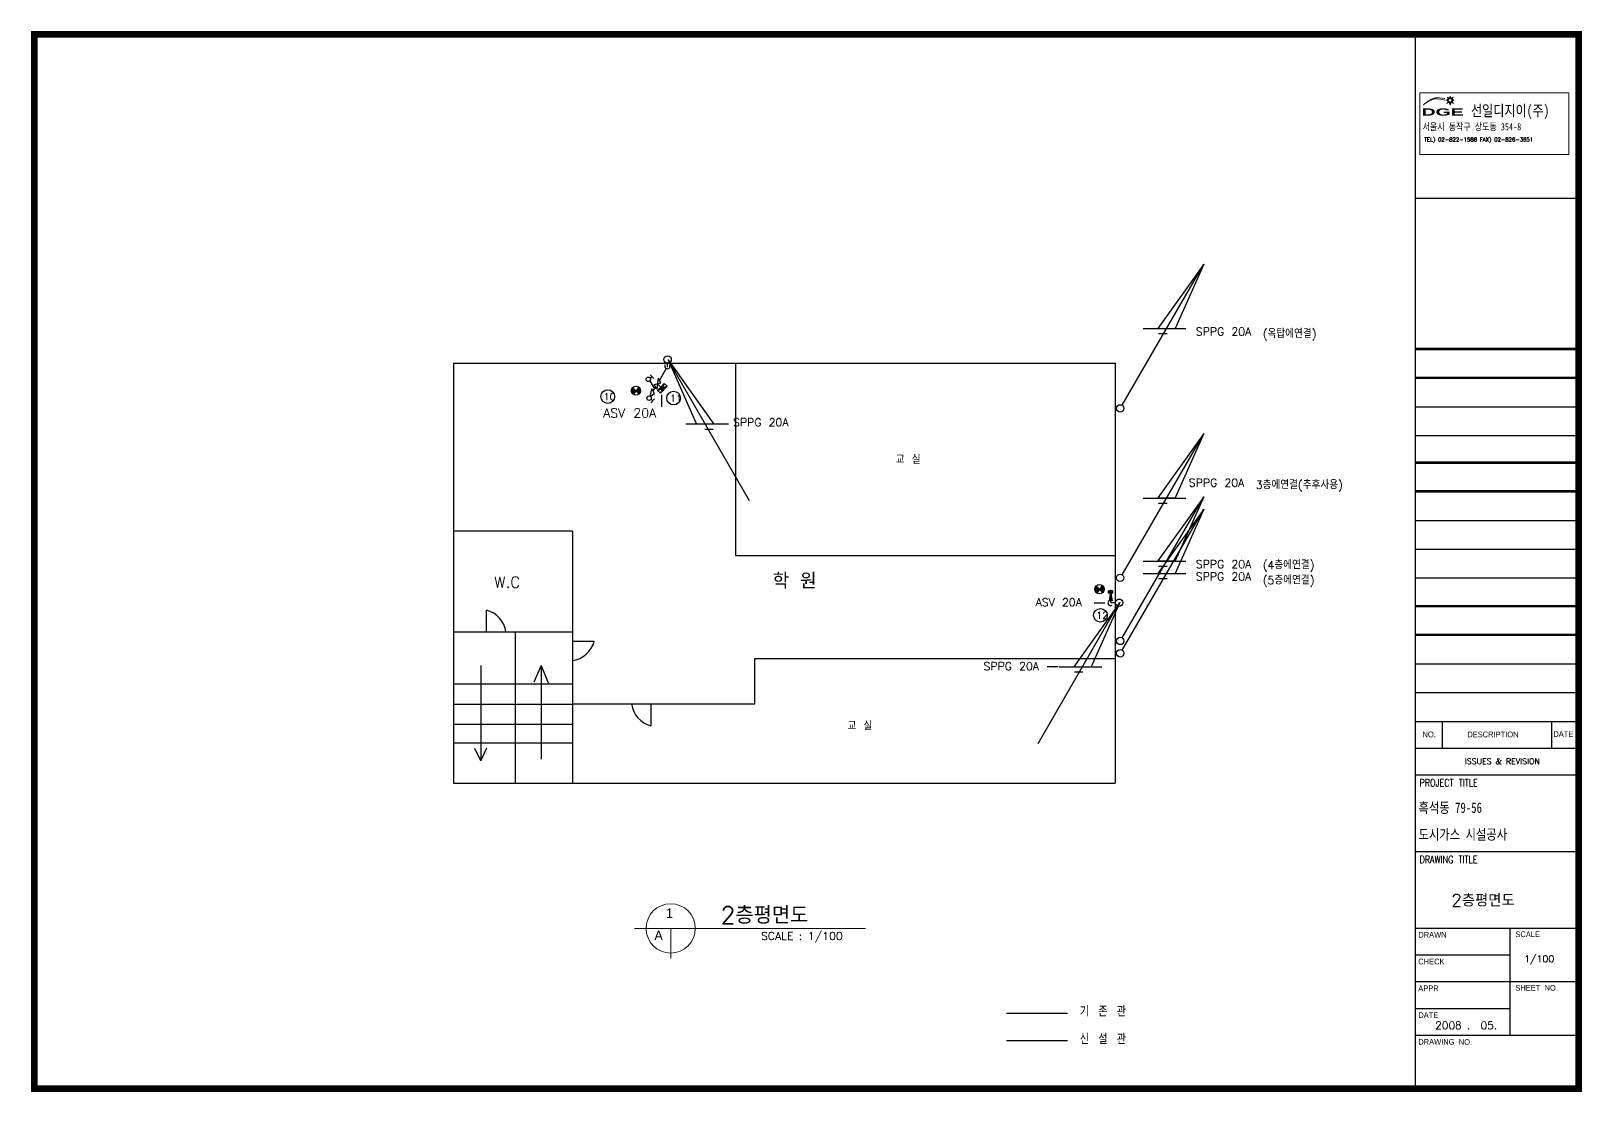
# Model space of a CAD drawing. Header units: millimetres. Extents: x 100533 to 459591, y -298132 to -52366.
# Drawn here: x 327227 to 367853, y -174450 to -146655 of the extents above; entities that cross this region are included whole.
import ezdxf
from ezdxf.enums import TextEntityAlignment as Align

# ---------------------------------------------------------------- set-up
doc = ezdxf.new("R2010")
doc.units = ezdxf.units.MM
doc.header["$LTSCALE"] = 600
for name, color, linetype in [('CEL', 7, 'Continuous'), ('GAS', 3, 'Continuous'), ('GTEXT', 2, 'Continuous'), ('신설관', 1, 'Continuous')]:
    doc.layers.add(name, color=color, linetype=linetype)
doc.styles.add('GHS', font='romans', dxfattribs={"bigfont": 'ghs'})
doc.styles.add('HGTXT', font='romans.shx', dxfattribs={"bigfont": 'whgtxt.shx'})
doc.styles.add('HTXTW', font='txt', dxfattribs={"bigfont": 'htxtw'})
doc.styles.add('ROMANS', font='', dxfattribs={"height": 250})
doc.styles.get("Standard").update_dxf_attribs({"font": 'txt.shx', "bigfont": 'whgtxt.shx'})
doc.styles.add('STYLE1', font='')
doc.styles.add('STYLE2', font='')
doc.styles.get('ROMANS').set_extended_font_data('Dotum')
doc.styles.get('STYLE1').set_extended_font_data('GungsuhChe')
doc.styles.get('STYLE2').set_extended_font_data('으뜸체', bold=True)
doc.dimstyles.new('ISO-25', dxfattribs={"dimtxt": 2.5, "dimasz": 100, "dimexe": 1.25, "dimexo": 0.625, "dimtad": 1, "dimtxsty": 'Standard', "dimcen": 2.5, "dimclrd": 2, "dimclre": 2, "dimadec": 0, "dimazin": 0, "dimtfac": 1, "dimtmove": 0, "dimatfit": 3, "dimfxl": 1, "dimarcsym": 0})

msp = doc.modelspace()

# ---------------------------------------------------------------- linework, layer by layer
at = {"lineweight": 9}
for p, q in [((364351, -148441), (364295, -148463)), ((364295, -148463), (364350, -148484)), ((364350, -148484), (364314, -148551)), ((364314, -148551), (364377, -148518)), ((364327, -148465), (364366, -148450)), ((364365, -148480), (364327, -148465)), ((364328, -148389), (364383, -148414)), ((364328, -148389), (364351, -148441)), ((364341, -148527), (364365, -148480)), ((364385, -148504), (364341, -148527)), ((364350, -148414), (364366, -148450)), ((364350, -148414), (364389, -148431)), ((364377, -148518), (364401, -148595)), ((364401, -148366), (364383, -148414)), ((364401, -148558), (364385, -148504)), ((364389, -148431), (364401, -148397)), ((364420, -148415), (364401, -148366)), ((364401, -148397), (364414, -148431)), ((364418, -148504), (364401, -148558)), ((364401, -148595), (364426, -148518)), ((364414, -148431), (364454, -148414)), ((364463, -148527), (364418, -148504)), ((364476, -148389), (364420, -148415)), ((364426, -148518), (364490, -148551)), ((364454, -148414), (364437, -148452)), ((364437, -148452), (364472, -148465)), ((364472, -148465), (364438, -148478)), ((364438, -148478), (364463, -148527)), ((364452, -148444), (364476, -148389)), ((364502, -148463), (364452, -148444)), ((364453, -148481), (364502, -148463)), ((364490, -148551), (364453, -148481))]:
    msp.add_line(p, q, dxfattribs=at)
for p, q in [((338297, -155359), (338297, -166359)), ((338297, -155359), (355628, -155359)), ((345678, -155359), (345678, -160394)), ((355628, -155359), (355628, -166359)), ((341408, -159762), (338297, -159762)), ((341408, -159762), (341408, -166359)), ((345678, -160394), (355628, -160394)), ((339160, -162398), (339160, -161825)), ((338297, -162398), (341408, -162398)), ((339915, -166359), (339915, -162398)), ((341408, -162638), (341981, -162638)), ((339010, -163279), (339010, -165770)), ((340594, -163279), (340396, -163714)), ((340594, -163279), (340594, -165731)), ((340594, -163279), (340772, -163734)), ((346183, -164282), (346183, -163091)), ((346183, -163091), (355628, -163091)), ((338297, -163757), (341408, -163757)), ((363488, -163988), (367790, -163988)), ((338297, -164288), (341408, -164288)), ((341408, -164282), (346183, -164282)), ((343467, -164282), (343467, -164855)), ((338297, -164818), (341408, -164818)), ((363488, -164740), (367768, -164740)), ((363488, -164740), (367768, -164740)), ((364190, -164740), (364190, -165442)), ((367052, -164740), (367052, -165442)), ((338297, -165307), (341408, -165307)), ((339010, -165770), (338852, -165454)), ((339010, -165770), (339169, -165434)), ((363488, -165442), (367768, -165442)), ((363488, -166143), (367768, -166143)), ((338297, -166359), (355628, -166359))]:
    msp.add_line(p, q)
msp.add_lwpolyline([(363602, -148273), (367507, -148273), (367507, -149890), (363602, -149890)], close=True, dxfattribs=at)
for centre, start, end in [((338993, -162485), 7.2822, 75.7938), ((341322, -162471), 277.2822, 345.7938), ((343634, -164196), 187.2822, 255.7938)]:
    msp.add_arc(centre, 680, start, end)
for points, start_tangent in [([(363704, -148585), (364013, -148407), (364247, -148425), (364257, -148428)], (0.67369, 0.739014)), ([(363706, -148583), (364028, -148429), (364259, -148466), (364270, -148469)], (0.729434, 0.684052))]:
    msp.add_spline(points, degree=3, dxfattribs=dict(at, start_tangent=start_tangent))
at = {"layer": 'CEL'}
for p, q in [((363488, -146740), (363488, -174364)), ((363488, -151038), (367768, -151038)), ((363488, -154967), (367790, -154967)), ((363488, -155000), (367790, -155000)), ((363488, -155719), (367790, -155719)), ((363488, -155752), (367790, -155752)), ((363488, -156504), (367790, -156504)), ((363488, -157255), (367790, -157255)), ((363488, -157940), (367790, -157940)), ((363488, -157974), (367790, -157974)), ((363488, -158696), (367790, -158696)), ((363488, -158726), (367790, -158726)), ((363488, -159477), (367790, -159477)), ((363488, -160229), (367790, -160229)), ((363488, -160981), (367790, -160981)), ((363488, -161703), (367790, -161703)), ((363488, -161733), (367790, -161733)), ((363488, -162454), (367790, -162454)), ((363488, -162485), (367790, -162485)), ((363488, -163236), (367790, -163236)), ((363488, -168149), (367768, -168149)), ((363488, -170154), (367768, -170154)), ((365972, -172961), (365972, -170154)), ((363488, -170856), (365972, -170856)), ((363488, -171557), (367768, -171557)), ((363488, -172259), (365972, -172259)), ((363488, -172961), (367768, -172961))]:
    msp.add_line(p, q, dxfattribs=at)
at = {"layer": 'CEL', "const_width": 170}
msp.add_lwpolyline([(327313, -174364), (367768, -174364), (367768, -146740), (327313, -146740)], close=True, dxfattribs=at)
at = {"layer": 'GAS'}
for p, q in [((343894, -155356), (343894, -155462)), ((355635, -161639), (355506, -161639)), ((352780, -172389), (354374, -172389))]:
    msp.add_line(p, q, dxfattribs=at)
at = {"layer": 'GTEXT'}
for p, q in [((355810, -156459), (357944, -152763)), ((357945, -152761), (356745, -154445)), ((357945, -152761), (357200, -154445)), ((356361, -154451), (357480, -154451)), ((356745, -154445), (357200, -154445)), ((356760, -154583), (356984, -154583)), ((343686, -155811), (343873, -155488)), ((343913, -155267), (344658, -156952)), ((343913, -155267), (345113, -156952)), ((346048, -158966), (343914, -155270)), ((342964, -156023), (342989, -155998)), ((343066, -156090), (342977, -156002)), ((343046, -156056), (342984, -155994)), ((342985, -155993), (343154, -156167)), ((343148, -155981), (343002, -156176)), ((343074, -156080), (343161, -155993)), ((343078, -156089), (343167, -156001)), ((343115, -156025), (343154, -155986)), ((343193, -156065), (343132, -156003)), ((343191, -156048), (343137, -155995)), ((343183, -156027), (343143, -155987)), ((343436, -155821), (343558, -156032)), ((343444, -155744), (343497, -155713)), ((343538, -155757), (343446, -155660)), ((343527, -156088), (343590, -155978)), ((343552, -155913), (343724, -155875)), ((343624, -156037), (343552, -155913)), ((343652, -155751), (343624, -156037)), ((343722, -155987), (343638, -155894)), ((343887, -155959), (343641, -156076)), ((343726, -155983), (343641, -156076)), ((343724, -155875), (343652, -155751)), ((343708, -156003), (343770, -156000)), ((343715, -155995), (343773, -155992)), ((343811, -155890), (343716, -155994)), ((343811, -155890), (343717, -156146)), ((343717, -156146), (343887, -155959)), ((343717, -156146), (343887, -155959)), ((343723, -155986), (343776, -155984)), ((343730, -155978), (343779, -155976)), ((343738, -155970), (343782, -155968)), ((343745, -155962), (343785, -155960)), ((343753, -155954), (343788, -155952)), ((343760, -155945), (343791, -155944)), ((343768, -155937), (343794, -155936)), ((343775, -155929), (343797, -155928)), ((343783, -155921), (343800, -155920)), ((343790, -155912), (343803, -155912)), ((343798, -155904), (343805, -155904)), ((343805, -155896), (343808, -155896)), ((343805, -155998), (343854, -155996)), ((343887, -155959), (343811, -155890)), ((343823, -155990), (343861, -155988)), ((343842, -155981), (343869, -155980)), ((343860, -155972), (343876, -155971)), ((343879, -155963), (343884, -155963)), ((342951, -156077), (343009, -156019)), ((343024, -156146), (342951, -156073)), ((342952, -156062), (343003, -156012)), ((342952, -156090), (343016, -156026)), ((343018, -156154), (342952, -156088)), ((343030, -156138), (342953, -156060)), ((342954, -156102), (343023, -156033)), ((343036, -156130), (342955, -156049)), ((343012, -156162), (342955, -156104)), ((342956, -156045), (342996, -156005)), ((342957, -156113), (343030, -156040)), ((343042, -156122), (342958, -156038)), ((342961, -156123), (343037, -156047)), ((343006, -156170), (342961, -156125)), ((343048, -156114), (342962, -156028)), ((342965, -156133), (343044, -156054)), ((343054, -156106), (342966, -156018)), ((342970, -156142), (343051, -156061)), ((343060, -156098), (342972, -156010)), ((342976, -156150), (343058, -156068)), ((342982, -156158), (343065, -156075)), ((342989, -156165), (343071, -156082)), ((342997, -156171), (343033, -156135)), ((343155, -156166), (343072, -156082)), ((343162, -156159), (343078, -156074)), ((343169, -156151), (343084, -156066)), ((343085, -156096), (343173, -156009)), ((343174, -156143), (343090, -156059)), ((343092, -156104), (343178, -156017)), ((343180, -156134), (343096, -156051)), ((343099, -156111), (343183, -156026)), ((343184, -156125), (343102, -156043)), ((343106, -156118), (343187, -156036)), ((343188, -156115), (343108, -156035)), ((343113, -156125), (343190, -156047)), ((343191, -156104), (343114, -156027)), ((343193, -156092), (343120, -156019)), ((343120, -156132), (343193, -156059)), ((343194, -156079), (343126, -156011)), ((343126, -156139), (343194, -156071)), ((343133, -156146), (343194, -156085)), ((343140, -156153), (343192, -156101)), ((343147, -156160), (343186, -156121)), ((343154, -156167), (343163, -156158)), ((343446, -156228), (343491, -156026)), ((343446, -156228), (343562, -156149)), ((343463, -156308), (343515, -156338)), ((343557, -156295), (343465, -156392)), ((343562, -156149), (343491, -156026)), ((343641, -156076), (343717, -156146)), ((343648, -156069), (343658, -156068)), ((343655, -156061), (343676, -156060)), ((343663, -156052), (343694, -156051)), ((343670, -156044), (343713, -156042)), ((343678, -156036), (343731, -156033)), ((343685, -156028), (343750, -156025)), ((343693, -156019), (343765, -156016)), ((343700, -156011), (343768, -156008)), ((343718, -156144), (343719, -156144)), ((343721, -156136), (343726, -156136)), ((343724, -156128), (343734, -156128)), ((343727, -156120), (343741, -156120)), ((343730, -156112), (343749, -156111)), ((343732, -156104), (343756, -156103)), ((343735, -156096), (343764, -156095)), ((343738, -156088), (343771, -156087)), ((343741, -156080), (343779, -156078)), ((343744, -156072), (343786, -156070)), ((343747, -156064), (343794, -156062)), ((343750, -156056), (343801, -156054)), ((343753, -156048), (343809, -156045)), ((343756, -156040), (343816, -156037)), ((343759, -156032), (343824, -156029)), ((343762, -156024), (343831, -156021)), ((343768, -156016), (343839, -156013)), ((343787, -156007), (343846, -156004)), ((345497, -156958), (344378, -156958)), ((345113, -156952), (344658, -156952)), ((345098, -157090), (344874, -157090)), ((355810, -160901), (357944, -157205)), ((357945, -157203), (356745, -158887)), ((357945, -157203), (357200, -158887)), ((355810, -162553), (357944, -158857)), ((355810, -162877), (357944, -159181)), ((356361, -158893), (357480, -158893)), ((357945, -158855), (356745, -160539)), ((356745, -158887), (357200, -158887)), ((357945, -159179), (356745, -160863)), ((356760, -159025), (356984, -159025)), ((357945, -158855), (357200, -160539)), ((357945, -159179), (357200, -160863)), ((356361, -160545), (357480, -160545)), ((356361, -160869), (357480, -160869)), ((356745, -160539), (357200, -160539)), ((356745, -160863), (357200, -160863)), ((356760, -160677), (356984, -160677)), ((355093, -161276), (355151, -161218)), ((355166, -161345), (355093, -161272)), ((355094, -161261), (355145, -161211)), ((355094, -161289), (355158, -161225)), ((355172, -161337), (355094, -161259)), ((355096, -161301), (355165, -161232)), ((355178, -161329), (355097, -161247)), ((355098, -161244), (355138, -161204)), ((355099, -161312), (355172, -161239)), ((355184, -161321), (355100, -161236)), ((355103, -161322), (355179, -161246)), ((355190, -161313), (355104, -161226)), ((355106, -161221), (355131, -161196)), ((355107, -161331), (355186, -161253)), ((355196, -161305), (355108, -161217)), ((355112, -161340), (355193, -161260)), ((355202, -161297), (355114, -161208)), ((355118, -161349), (355200, -161267)), ((355208, -161289), (355119, -161200)), ((355124, -161356), (355206, -161274)), ((355126, -161192), (355296, -161365)), ((355188, -161255), (355126, -161193)), ((355131, -161363), (355213, -161281)), ((355290, -161180), (355144, -161374)), ((355297, -161364), (355214, -161281)), ((355216, -161279), (355303, -161192)), ((355220, -161288), (355309, -161199)), ((355304, -161357), (355220, -161273)), ((355311, -161350), (355226, -161265)), ((355227, -161295), (355315, -161207)), ((355316, -161342), (355232, -161257)), ((355234, -161302), (355320, -161216)), ((355322, -161333), (355238, -161249)), ((355241, -161309), (355325, -161225)), ((355326, -161323), (355244, -161241)), ((355248, -161316), (355329, -161235)), ((355330, -161313), (355250, -161233)), ((355255, -161323), (355332, -161246)), ((355333, -161303), (355256, -161225)), ((355257, -161223), (355296, -161185)), ((355335, -161291), (355262, -161217)), ((355262, -161330), (355335, -161257)), ((355336, -161278), (355268, -161209)), ((355268, -161337), (355336, -161270)), ((355335, -161263), (355273, -161201)), ((355275, -161344), (355336, -161284)), ((355333, -161246), (355279, -161193)), ((355325, -161225), (355285, -161185)), ((356760, -161001), (356984, -161001)), ((353609, -165323), (355743, -161628)), ((355744, -161625), (354544, -163310)), ((355744, -161625), (354999, -163310)), ((355160, -161353), (355094, -161286)), ((355154, -161361), (355097, -161303)), ((355148, -161369), (355103, -161324)), ((355138, -161370), (355174, -161334)), ((355282, -161351), (355333, -161300)), ((355289, -161358), (355328, -161320)), ((355296, -161365), (355305, -161356)), ((355443, -161322), (355567, -161322)), ((355567, -161322), (355443, -161369)), ((355443, -161322), (355567, -161369)), ((355443, -161322), (355443, -161369)), ((355443, -161369), (355567, -161369)), ((355506, -161339), (355465, -161583)), ((355466, -161315), (355548, -161315)), ((355506, -161292), (355506, -161618)), ((355506, -161338), (355547, -161583)), ((355567, -161369), (355567, -161322)), ((354161, -163315), (355279, -163315)), ((354544, -163310), (354999, -163310)), ((354559, -163447), (354783, -163447))]:
    msp.add_line(p, q, dxfattribs=at)
at = {"layer": 'GTEXT', "lineweight": 13}
for p, q in [((343037, -170164), (347894, -170164)), ((343983, -170164), (343983, -170956)), ((344149, -170164), (349089, -170164))]:
    msp.add_line(p, q, dxfattribs=at)
at = {"layer": 'GTEXT', "lineweight": 9}
msp.add_line((347894, -170164), (348001, -170164), dxfattribs=at)
at = {"layer": 'GTEXT'}
for centre, radius in [((343903, -155261), 96.2), ((343073, -156077), 121), ((343398, -155779), 58.1), ((343417, -156273), 58.1), ((355759, -156540), 96.2), ((355215, -161275), 121), ((355759, -160982), 96.2), ((355731, -161632), 96.2), ((355759, -162634), 96.2), ((355759, -162958), 96.2)]:
    msp.add_circle(centre, radius, dxfattribs=at)
at = {"layer": 'GTEXT', "ltscale": 0.2}
for centre in [(342336, -156232), (344057, -156271), (355240, -161962)]:
    msp.add_circle(centre, 179, dxfattribs=at)
at = {"layer": 'GTEXT', "lineweight": 13}
msp.add_circle((343983, -170164), 645, dxfattribs=at)
at = {"layer": 'GTEXT'}
for centre, start, end in [((343896, -155434), 147.3167, 32.6833), ((355506, -161638), 57.3167, 302.6833)]:
    msp.add_arc(centre, 69.1, start, end, dxfattribs=at)
at = {"layer": '신설관'}
msp.add_line((352780, -173102), (354374, -173102), dxfattribs=at)

# ---------------------------------------------------------------- texts
at = {"lineweight": 9, "style": 'STYLE2', "width": 2}
msp.add_text('DGE', height=190.4, dxfattribs=at).set_placement((363651, -148872))
at = {"style": 'STYLE1', "width": 0.8}
for s, height, p in [('선일디지이(주)', 290.7, (364946, -148886)), ('서울시 동작구 상도동 354-8', 186.67, (363678, -149257)), ('흑석동 79-56', 271.8, (363571, -167138)), ('도시가스 시설공사', 271.8, (363571, -167837))]:
    msp.add_text(s, height=height, dxfattribs=at).set_placement(p)
for s, height, style, p in [('TEL) 02-822-1588 FAX) 02-826-3651', 102.67, 'HGTXT', (363723, -149549)), ('NO.', 150.4, 'ROMANS', (363676, -165158)), ('DESCRIPTION', 150.38, 'ROMANS', (364849, -165158)), ('DATE', 150.4, 'ROMANS', (367102, -165148)), ('ISSUES & REVISION', 150.38, 'GHS', (364785, -165863))]:
    msp.add_text(s, height=height, dxfattribs=dict(style=style)).set_placement(p)
at = {"width": 0.8}
for s, p in [('PROJECT TITLE', (363599, -166445)), ('DRAWING TITLE', (363599, -168455))]:
    msp.add_text(s, height=191.15, dxfattribs=at).set_placement(p)
at = {"lineweight": 13, "style": 'HGTXT'}
msp.add_text('2층평면도', height=326.7, dxfattribs=at).set_placement((364428, -169592))
at = {"layer": 'CEL'}
for s, height, style, p in [('DRAWN', 150.4, 'ROMANS', (363565, -170406)), ('SCALE', 150.4, 'ROMANS', (366108, -170393)), ('CHECK', 150.4, 'ROMANS', (363565, -171108)), ('1/100', 180.5, 'GHS', (366339, -171051)), ('APPR', 150.4, 'ROMANS', (363565, -171810)), ('SHEET  NO.', 150.4, 'ROMANS', (366108, -171797)), ('DATE', 150.4, 'ROMANS', (363565, -172511)), ('DRAWING  NO.', 150.38, 'ROMANS', (363565, -173213))]:
    msp.add_text(s, height=height, dxfattribs=dict(at, style=style)).set_placement(p)
at = {"layer": 'CEL', "style": 'GHS'}
msp.add_text('2008 .  05. ', height=200.51, dxfattribs=at).set_placement((364889, -172705), align=Align.MIDDLE_CENTER)
at = {"layer": 'GTEXT'}
for s, height, p in [('SPPG 20A', 209.6, (357737, -154633)), ('(옥탑에연결)', 209.6, (359490, -154691)), ('SPPG 20A', 209.6, (345616, -157011)), ('교 실', 209.6, (349879, -157989)), ('SPPG 20A', 209.6, (357555, -158592)), ('3층에연결(추후사용)', 209.56, (359308, -158651)), ('SPPG 20A', 209.6, (357737, -160727)), ('SPPG 20A', 209.6, (357737, -161051)), ('(4층에연결)', 209.6, (359490, -160749)), ('(5층에연결)', 209.6, (359490, -161148)), ('ASV 20A', 209.6, (353542, -161726)), ('SPPG 20A', 209.6, (352177, -163401)), ('교 실', 209.6, (348614, -164967))]:
    msp.add_text(s, height=height, dxfattribs=at).set_placement(p)
at = {"layer": 'GTEXT', "ltscale": 0.2, "style": 'HTXTW'}
for s, height, p in [('10', 184.2, (342226, -156327)), ('11', 184.2, (343963, -156367)), ('ASV 20A', 240, (342215, -156782)), ('12', 184.2, (355130, -162057)), ('기 존 관', 274.3, (354699, -172472)), ('신 설 관', 274.3, (354699, -173197))]:
    msp.add_text(s, height=height, dxfattribs=at).set_placement(p)
at = {"layer": 'GTEXT', "lineweight": 13, "style": 'HGTXT'}
for s, height, p in [('학 원', 410.9, (346652, -161268)), ('W.C', 287.7, (339362, -161238)), ('2층평면도', 451.6, (345291, -170043)), ('SCALE : 1/100', 209.02, (346348, -170468))]:
    msp.add_text(s, height=height, dxfattribs=at).set_placement(p)
at = {"layer": 'GTEXT', "lineweight": 5, "style": 'ROMANS'}
for s, p in [('1', (343859, -169890)), ('A', (343556, -170472))]:
    msp.add_text(s, height=252, dxfattribs=at).set_placement(p)

# ---------------------------------------------------------------- leaders
at = {"layer": 'GAS'}
for points in [[(355358, -161641), (355073, -161641)], [(354129, -163316), (353844, -163316)]]:
    msp.add_leader(points, dimstyle='ISO-25', override={"dimgap": 0.625, "dimtad": 0}, dxfattribs=at)
at = {"layer": '신설관'}
msp.add_leader([(343741, -156184), (343741, -156501)], dimstyle='ISO-25', override={"dimgap": 0.625, "dimtad": 0}, dxfattribs=at)

doc.saveas('drawing.dxf')
